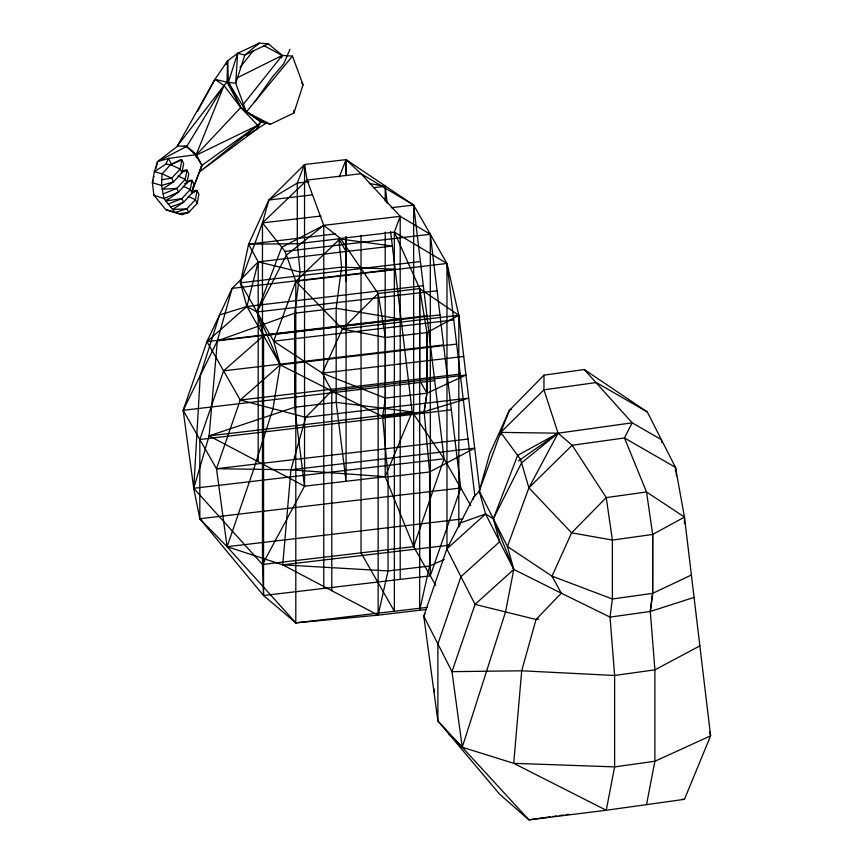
<?xml version="1.0" encoding="UTF-8"?>
<svg xmlns="http://www.w3.org/2000/svg" width="863" height="863" viewBox="0 0 863 863"><rect width="100%" height="100%" fill="white"/><g stroke="black" fill="none" stroke-linecap="round" stroke-linejoin="round"><path stroke-width="1.29" d="M346.041 281.414L346.063 236.829M346.074 175.599L346.074 159.633L304.542 164.52L268.835 200.011L248.62 244.153L240.356 282.794L246.894 306.494L280.216 364.887L382.611 416.624L424.143 411.737L468.706 398.134L305.729 417.347L240.259 400.022L206.937 341.629L232.125 288.371L258.188 261.867L392.352 246.052L338.846 238.835L297.314 243.733L248.62 244.153L258.188 261.867L258.188 461.737M331.791 590.713L331.791 390.842L322.223 373.129L342.428 328.986L378.145 293.496L419.677 288.598L419.677 610.26L429.58 566.042L429.58 471.996L424.143 411.737L426.905 393.15L426.937 332.611L419.677 288.598L394.359 232.104L400.205 216.333L361.036 173.711L346.074 159.633L339.299 176.947M448.555 733.604L462.244 747.239L513.712 763.324L606.247 810.249L684.467 799.332L710.605 735.826L684.467 517.077L675.47 467.368L647.282 411.931L584.24 369.537L543.97 375.157L543.96 389.839L558.059 433.183L572.158 445.265L606.247 497.595L612.385 540.076L612.385 598.987L610.022 617.099L614.629 675.47L614.629 766.883L606.247 810.249L528.89 819.85L499.677 794.24L437.886 720.95L423.787 616.214L446.84 548.954L473.755 497.045L479.17 491.414M584.24 369.537L632.191 422.827L624.456 437.962L646.516 491.975L652.665 534.456L652.633 593.302L650.292 611.479L654.898 669.839L654.898 761.263L646.516 804.629M247.174 111.866L262.125 122.017L246.3 111.942L240.777 107.508L227.045 82.179L227.616 60.852L237.638 53.323L259.278 43.15L268.35 43.808L282.201 55.426L292.46 56.117L303.064 84.779L293.927 113.01L270.421 124.261L260.766 121.985L240.777 107.508L224.002 85.513L214.952 79.331L227.616 60.852L228.404 82.212L240.777 107.508L257.724 125.318L257.034 129.008L199.493 171.953L257.724 125.318L260.766 121.985L263.193 121.187M268.35 43.808L244.833 55.049L237.638 53.323L235.707 83.28L246.3 111.942L270.421 124.261M434.057 691.802L434.24 689.127M263.56 595.513L263.56 335.685L257.012 311.985L281.737 247.25L323.754 225.34L400.205 216.333L430.313 234.283L460.734 487.994L430.313 575.848L263.56 595.513L262.471 564.478L193.744 488.296L209.116 435.858L217.347 340.842L232.125 288.371L395.114 269.159L341.619 267.109L300.076 272.007L258.188 261.867L246.894 306.494L206.937 341.629L183.161 410.313L193.744 488.296L199.828 518.749L263.56 595.513L295.804 622.87L378.145 615.157L426.203 609.483M346.074 175.265L346.074 159.633L413.647 205.081L444.078 458.792L413.647 546.657L262.471 564.478L304.542 486.182L294.639 407.25L294.639 313.204L300.076 272.007L297.314 243.733L297.282 183.085L304.542 164.52L307.099 180.065L323.754 225.34L340.421 238.468L378.145 293.496L385.405 337.509L385.405 398.102L382.611 416.624L388.048 476.894L388.048 570.939L378.145 615.157L282.719 564.834L290.95 469.817L305.729 417.347L331.791 390.842L465.944 375.027L426.937 393.204L385.405 398.102L322.223 373.129L273.679 341.187L240.356 282.794L262.471 222.902L268.835 200.011L297.282 183.085L308.965 181.705M650.292 611.479L652.665 593.356L652.665 534.456L684.467 517.077L646.516 491.975L606.247 497.595L571.619 532.838L552.018 576.16L561.295 593.183L610.022 617.099L650.292 611.479L694.068 597.412M424.143 411.737L426.937 393.204L426.937 332.611L458.814 315.275L446.969 263.474L413.647 205.081L361.036 173.711L307.099 180.065L262.471 222.902L262.471 564.478M474.855 495.998L446.969 263.474L394.359 232.104L340.421 238.468L295.804 281.295L273.679 341.187L280.216 364.887L272.999 408.684L253.711 469.256L227.077 546.7L295.804 622.87L427.239 607.379M182.125 171.651L185.362 170.043L186.926 170.194L185.243 179.288L176.753 188.414L162.266 189.256L173.485 181.834L181.964 172.708L183.657 163.614L181.856 159.989L180.291 159.838L170.561 164.671L162.082 173.797L161.575 185.513L164.002 198.555L174.984 212.503L182.373 214.617L188.706 212.449L197.185 203.334L198.878 194.229L197.077 190.604L195.513 190.453L192.266 192.071M192.557 192.481L197.077 190.604L195.383 199.709L186.904 208.824L172.6 209.472L183.625 202.244L192.115 193.129L193.808 184.024L192.007 180.399L190.432 180.248L187.195 181.856M156.214 168.296L156.645 166.095M156.861 164.984L157.519 161.651L178.199 145.685M153.064 180.216L152.395 182.643L153.905 195.189L165.804 209.644L182.373 214.617M473.032 499.612L473.755 497.045M200.453 170.248L201.888 165.383L257.724 125.318L195.955 155.297L186.786 146.322L177.422 145.89L214.952 79.331L227.045 82.179L235.707 83.28L244.833 55.049L259.278 43.15L256.063 45.556M191.834 191.92L201.899 165.372L196.397 154.66L186.548 146.494L184.132 146.268M281.435 57.983L282.201 55.426L263.862 45.61M459.105 526.786L460.292 523L485.589 513.97L493.345 518.792L513.776 569.407L505.535 611.943L462.244 747.239L528.89 819.85L550.13 816.883M157.519 161.651L154.337 171.715L152.395 182.643L161.575 185.513L173.485 181.834L171.683 178.199L162.082 173.797L154.337 171.715L165.772 164.207L168.555 158.425L196.386 154.65L186.548 146.505L157.519 161.651L168.555 158.425L171.726 164.801M237.638 53.323L228.404 82.212L246.3 111.942L292.46 56.117M444.24 559.483L429.58 566.042L388.048 570.939L282.719 564.834L227.077 546.7L199.828 518.749L199.828 439.504L223.603 370.82L263.56 335.685L439.979 314.887M462.848 518.9L227.077 546.7L216.484 468.706L240.259 400.022L280.216 364.887L456.635 344.089M199.892 170.852L201.888 165.383L195.955 155.297L224.002 85.513L227.045 82.179M661.694 442.32L661.382 439.645L632.191 422.827L558.059 433.183L528.89 487.832L507.433 546.506L513.776 569.407L561.295 593.183L536.031 619.483L521.694 670.799L513.712 763.324L614.629 766.883L654.898 761.263L710.605 735.826L709.666 732.083M493.345 518.792L517.606 455.394L558.059 433.183L500.691 432.395L479.245 491.069L485.589 513.97L513.776 569.407L475.038 604.391L451.985 671.651L462.244 747.239L437.886 720.95L437.886 643.938L460.939 576.678L499.677 541.684L493.345 518.792L521.543 462.902L558.059 433.183L518.383 460.95M192.233 190.464L201.888 165.372M390.605 231.457L412.169 411.921L385.211 476.667L413.647 546.657L435.642 585.2M226.063 64.542L227.616 60.852M289.979 49.32L283.571 64.056L272.33 77.087L254.412 102.395M290.95 469.817L474.693 448.156L429.58 471.996L388.048 476.894L290.95 469.817L216.484 468.706L183.161 410.313L217.347 340.842L294.639 313.204L336.171 308.307L401.09 319.181L217.347 340.842M425.017 613.873L423.787 616.214L451.985 671.651L521.694 670.799L614.629 675.47L654.898 669.839L699.861 645.912M246.775 135.469L257.034 129.008L260.766 121.985M197.713 111.1L214.952 79.331M186.786 146.322L224.002 85.513L177.422 145.89M240.087 67.433L253.431 50.539M243.258 104.38L282.201 55.426L236.775 78.048M186.354 182.74L192.007 180.399L190.313 189.493L181.823 198.619L165.923 200.982L167.724 199.051M193.754 192.341L195.513 190.453M543.97 375.157L509.343 410.4L489.753 453.722L479.245 491.069L507.433 546.506L552.018 576.16L612.385 598.987L652.665 593.356L691.392 575.017M652.665 534.456L612.385 540.076L571.619 532.838L528.89 487.832L572.158 445.265L624.456 437.962L675.47 467.368L676.031 471.996M485.589 513.97L446.84 548.954L475.038 604.391L536.031 619.483L538.685 619.116M165.923 200.982L178.555 192.039L187.044 182.913L188.727 173.819L186.926 170.194L181.284 172.535M153.355 177.206L154.121 176.699M257.034 129.008L266.71 122.729M511.619 409.051L509.343 410.4L500.691 432.395L500.691 435.049M165.772 164.207L170.561 164.671L181.856 159.989L180.162 169.083L171.683 178.199L161.823 179.677M163.139 193.927L176.753 188.414L178.555 192.039L164.002 198.555L153.905 195.189M168.307 204.024L181.823 198.619L183.625 202.244L170.68 207.034M184.509 183.787L187.044 182.913L185.243 179.288L178.037 175.987M385.211 232.093L385.211 476.667L304.542 486.182L209.116 435.858L294.639 407.25L336.171 402.352L412.169 411.921L444.078 458.792L470.734 505.513M423.312 285.696L246.894 306.494L219.536 314.995L200.259 375.578L193.744 488.296L444.078 458.792M552.784 816.517L556.764 815.956M559.418 815.589L563.399 815.028M566.052 814.661L568.706 814.294M179.073 213.679L188.706 212.449L186.904 208.824L174.984 212.503L165.804 209.644M268.835 200.011L312.33 194.887M373.474 187.681L385.211 186.3L387.271 203.56M321.079 215.998L262.471 222.902L285.017 251.403L295.804 281.295L295.804 622.87M391.284 207.724L413.647 205.081L413.647 546.657M248.62 244.153L335.696 233.895M285.017 251.403L430.313 234.283L430.313 575.848M240.356 282.794L420.421 261.565M437.088 290.766L257.012 311.985L246.894 306.494M206.937 341.629L426.915 315.696M446.969 550.206L446.969 263.474L295.804 281.295L342.428 328.986L458.814 315.275L479.752 490.551M273.679 341.187L453.744 319.957M426.937 332.611L385.405 337.509L342.428 328.986M223.603 370.82L443.571 344.898M322.223 373.129L463.733 356.451M240.259 400.022L460.238 374.089M183.161 410.313L434.704 380.659M209.116 435.858L412.169 411.921M199.828 439.504L451.371 409.86M216.484 468.706L468.026 439.051M199.828 518.749L460.734 487.994M282.719 564.834L449.677 545.146M681.899 799.343L684.467 799.332M369.299 183.517L385.211 186.3L385.211 201.111M170.561 164.671L180.162 169.083L181.964 172.708M183.107 186.192L190.313 189.493L192.115 193.129M188.188 196.397L195.383 199.709L197.185 203.334M647.282 411.931L596.268 382.536L543.96 389.839L500.691 432.395L520.497 459.321L528.89 487.832M245.049 110.41L240.777 107.508L195.955 155.297L196.494 157.864M301.511 82.611L303.064 84.779M346.074 251.511L338.846 238.835L341.619 267.109L336.171 308.307L336.171 402.352L346.074 481.284L346.074 236.699M426.937 393.204L419.677 380.486L419.677 288.598L458.814 315.275L458.814 526.603M280.216 364.887L257.012 311.985L286.376 255.157L323.754 225.34L323.754 588.415M676.171 473.151L676.484 475.804M293.851 110.388L293.927 113.01M684.467 517.077L684.467 523.625M675.47 467.368L675.47 471.338M400.205 216.333L400.205 579.397M394.359 232.104L394.359 611.252L361.036 552.859L361.036 235.265M378.145 293.496L378.145 615.157M304.542 164.52L304.542 486.182"/></g></svg>
